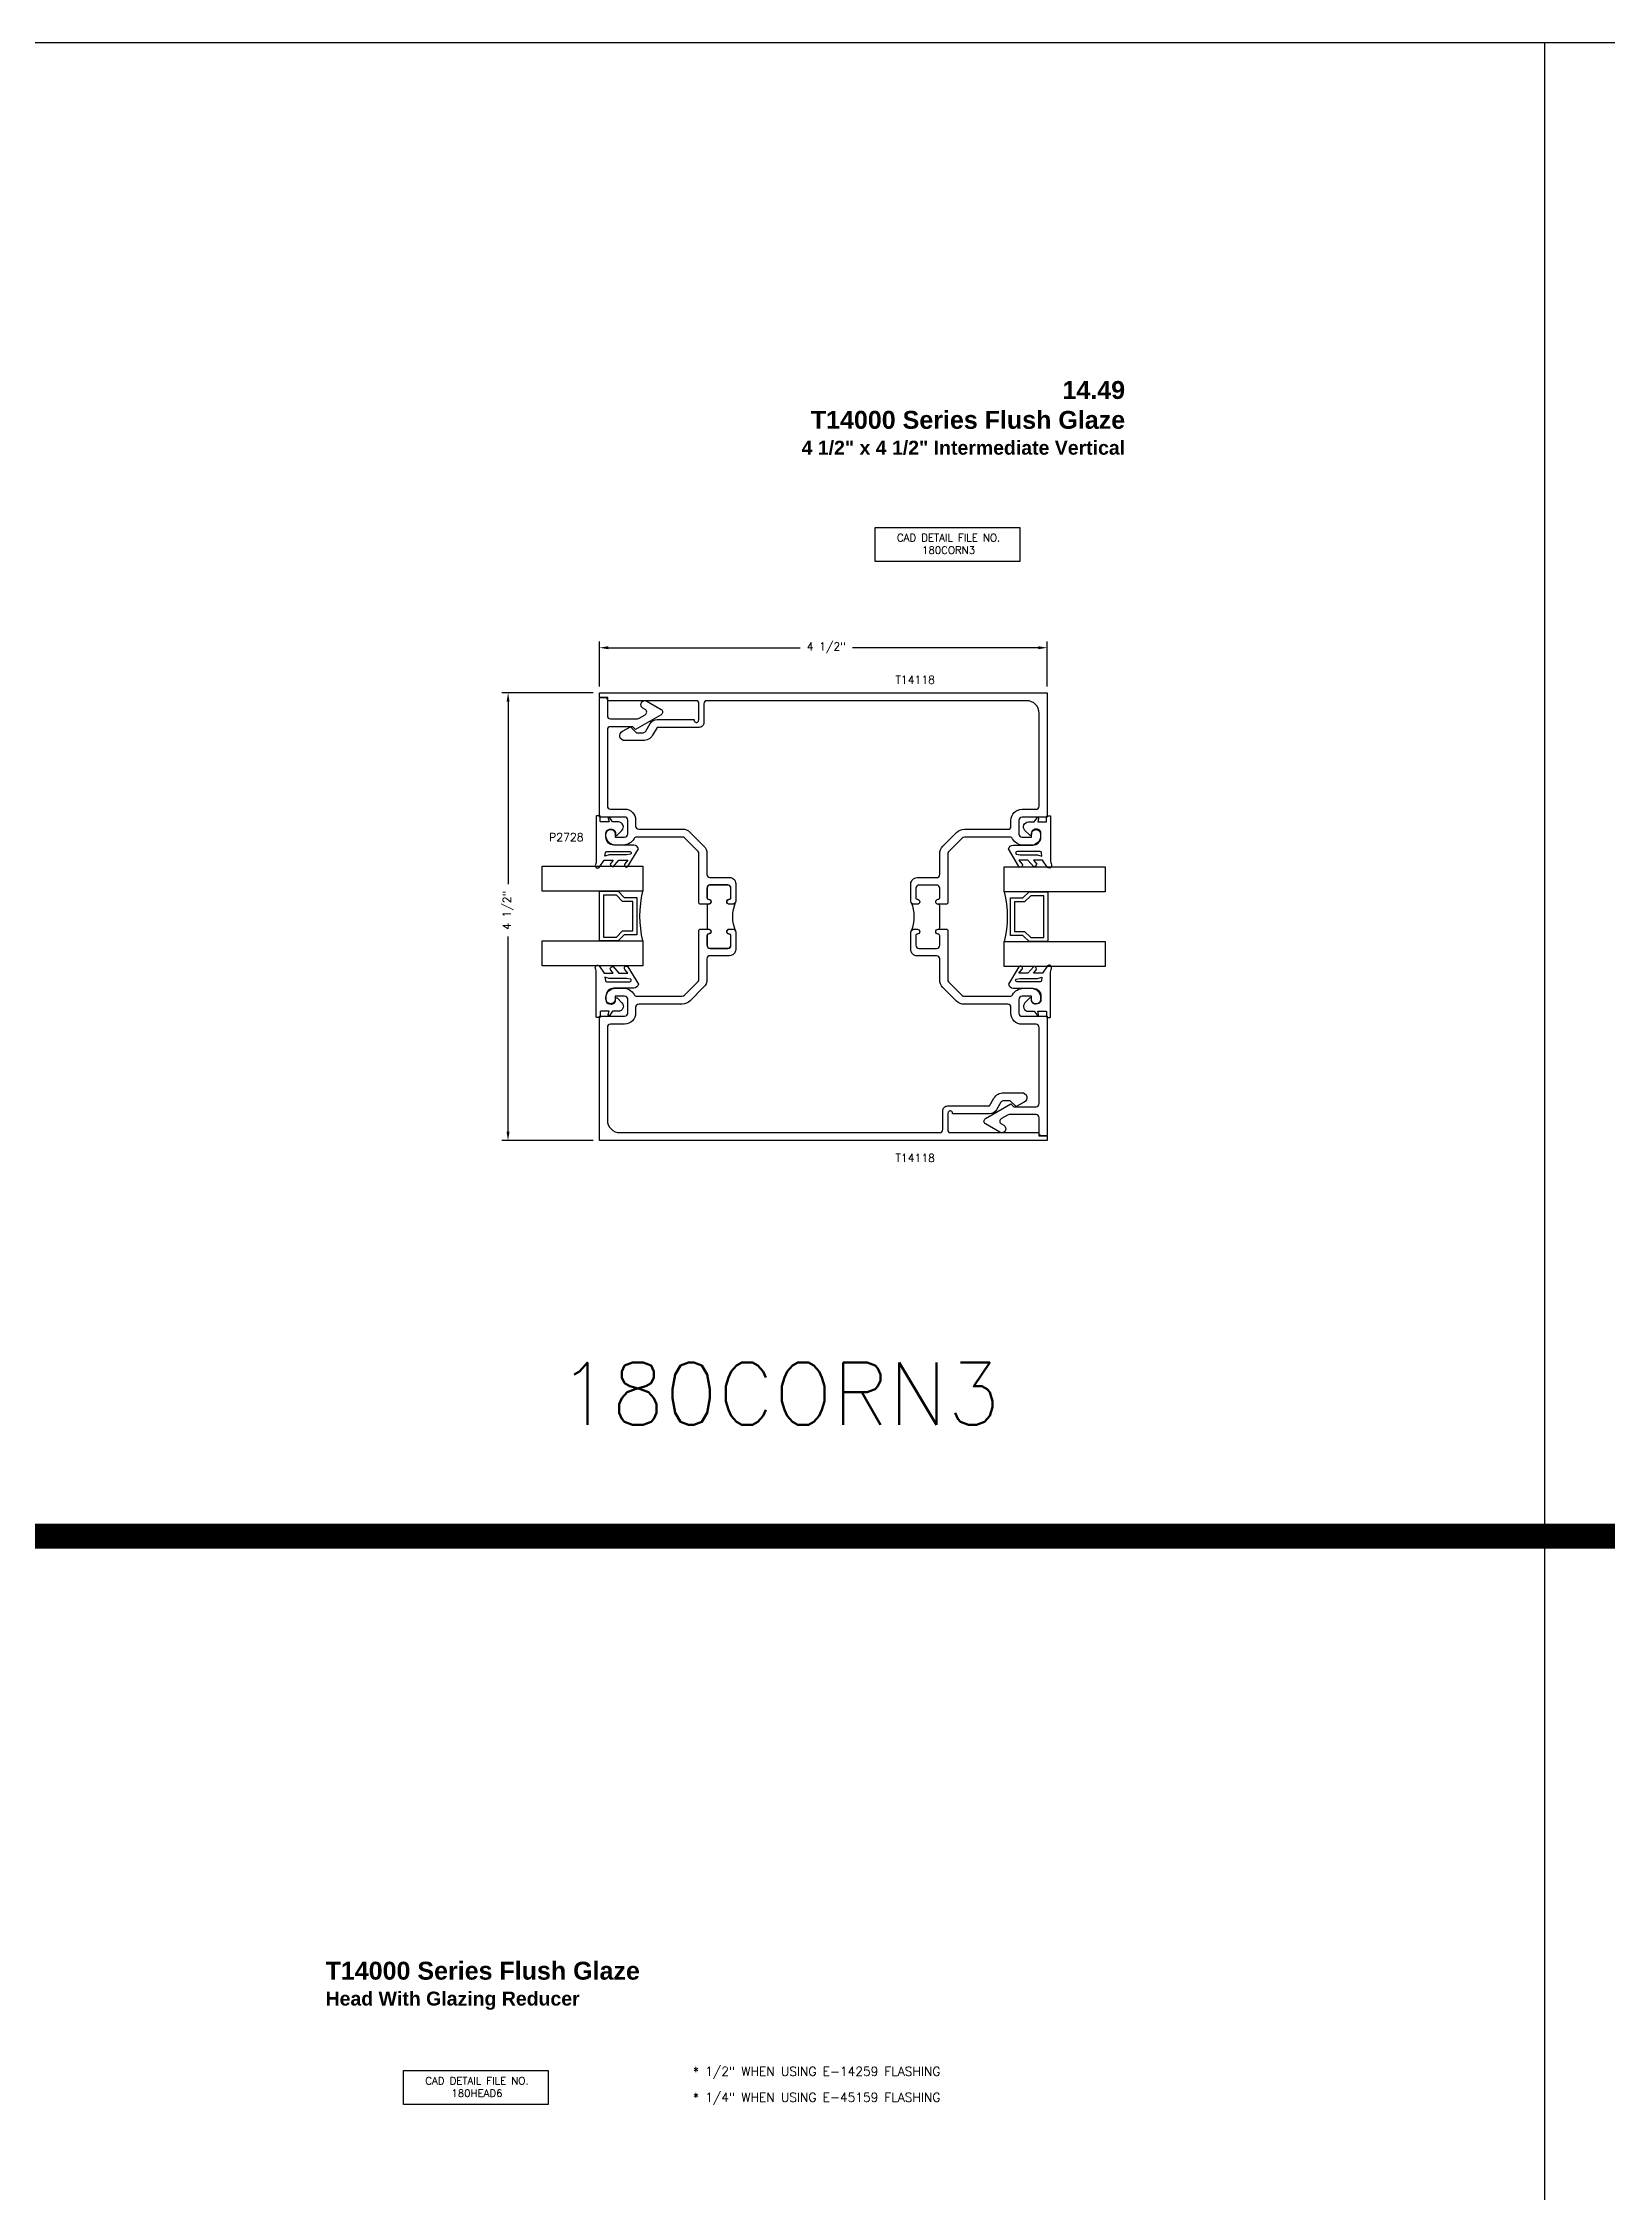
# Model space of a CAD drawing. Extents: x 0 to 139, y -15 to 75.
# Drawn here: x 15.97 to 31.69, y 53.28 to 74.88 of the extents above; entities that cross this region are included whole.
import ezdxf

# ---------------------------------------------------------------- set-up
doc = ezdxf.new("R2010")
doc.units = 0
doc.header["$MEASUREMENT"] = 0
doc.header["$PDMODE"] = 3
doc.layers.get('DEFPOINTS').update_dxf_attribs({"linetype": 'CONTINUOUS'})
for name, color, linetype in [('R-ANNO-DIMS', 3, 'CONTINUOUS'), ('R-ANNO-TEXT', 6, 'CONTINUOUS'), ('R-Det2', 2, 'CONTINUOUS'), ('R-OTLN', 1, 'CONTINUOUS'), ('R-PAT1', 5, 'CONTINUOUS'), ('TITLE', 7, 'CONTINUOUS')]:
    doc.layers.add(name, color=color, linetype=linetype)
doc.styles.get("Standard").update_dxf_attribs({"font": 'simplex'})
doc.dimstyles.new('1X', dxfattribs={"dimtxt": 0.08, "dimasz": 0.09, "dimexe": 0.0625, "dimexo": 0.0625, "dimgap": 0.062, "dimtad": 0, "dimdec": 5, "dimzin": 4, "dimdsep": 46, "dimlunit": 5, "dimtxsty": 'Standard', "dimcen": 0, "dimclrd": 256, "dimclre": 256, "dimclrt": 256, "dimadec": 0, "dimazin": 1, "dimtfac": 1, "dimtdec": 5, "dimtofl": 0, "dimtmove": 0, "dimatfit": 3, "dimfxl": 0, "dimfrac": 2, "dimtolj": 1, "dimtzin": 4, "dimarcsym": 0})

# ---------------------------------------------------------------- blocks, each defined once
blk = doc.blocks.new('*D76')
at = {"layer": 'DEFPOINTS', "color": 0}
for p in [(26.064, 68.804), (21.564, 68.351), (26.064, 68.351)]:
    blk.add_point(p, dxfattribs=at)
at = {"layer": 'R-ANNO-DIMS', "lineweight": -2}
for p, q in [((21.564, 68.414), (21.564, 68.867)), ((21.654, 68.804), (23.582, 68.804)), ((25.974, 68.804), (24.106, 68.804)), ((26.064, 68.414), (26.064, 68.867))]:
    blk.add_line(p, q, dxfattribs=at)
at = {"layer": 'R-ANNO-DIMS'}
for points in [[(21.654, 68.819), (21.654, 68.789), (21.564, 68.804)], [(25.974, 68.819), (25.974, 68.789), (26.064, 68.804)]]:
    blk.add_solid(points, dxfattribs=at)
at = {"layer": 'R-ANNO-DIMS', "insert": (23.844, 68.804), "char_height": 0.08, "attachment_point": 5}
blk.add_mtext('\\A1;4 1/2"', dxfattribs=at)
blk = doc.blocks.new('*D77')
at = {"layer": 'DEFPOINTS', "color": 0}
for p in [(20.646, 68.351), (21.564, 68.351), (21.564, 63.853)]:
    blk.add_point(p, dxfattribs=at)
at = {"layer": 'R-ANNO-DIMS', "lineweight": -2}
for p, q in [((21.502, 68.351), (20.583, 68.351)), ((20.646, 68.261), (20.646, 66.428)), ((20.646, 63.943), (20.646, 65.904)), ((21.502, 63.853), (20.583, 63.853))]:
    blk.add_line(p, q, dxfattribs=at)
at = {"layer": 'R-ANNO-DIMS'}
for points in [[(20.631, 68.261), (20.661, 68.261), (20.646, 68.351)], [(20.631, 63.943), (20.661, 63.943), (20.646, 63.853)]]:
    blk.add_solid(points, dxfattribs=at)
at = {"layer": 'R-ANNO-DIMS', "insert": (20.646, 66.166), "char_height": 0.08, "attachment_point": 5, "rotation": 90}
blk.add_mtext('\\A1;4 1/2"', dxfattribs=at)
blk = doc.blocks.new('P2728 gasket')
at = {"layer": 'R-Det2'}
blk.add_lwpolyline([(86.461, 33.362), (86.567, 33.537, 0.301952), (86.52, 33.577), (86.32, 33.577, -0.414214), (86.24, 33.657), (86.24, 33.695, -0.388879), (86.276, 33.735), (86.292, 33.736, -0.440011), (86.336, 33.696), (86.336, 33.682, 0.668179), (86.353, 33.675), (86.401, 33.724, 0.668179), (86.366, 33.809), (86.307, 33.809), (86.279, 33.849, 0.836323), (86.264, 33.842), (86.273, 33.809), (86.189, 33.809, -0.414214), (86.183, 33.815), (86.183, 33.865, 0.414214), (86.177, 33.871), (86.149, 33.871, 0.414214), (86.143, 33.865), (86.143, 33.427, -0.083245), (86.135, 33.378), (86.135, 33.378)], format="xyb", dxfattribs=at)
at = {"layer": 'R-Det2', "lineweight": 25}
blk.add_lwpolyline([(86.235, 33.499, -0.372312), (86.249, 33.512), (86.48, 33.512, -0.668179), (86.49, 33.486), (86.448, 33.478), (86.274, 33.478), (86.23, 33.465)], format="xyb", close=True, dxfattribs=at)
at = {"layer": 'R-Det2'}
for points in [[(86.174, 33.352), (86.223, 33.426), (86.314, 33.426), (86.283, 33.384)], [(86.313, 33.359), (86.371, 33.426), (86.462, 33.426), (86.431, 33.388)]]:
    blk.add_lwpolyline(points, dxfattribs=at)
at = {"layer": 'R-Det2', "ltscale": 0.1}
for centre, radius, start, end in [((86.157, 33.369), 0.0237, 157.7655, 314.5007), ((86.313, 33.388), 0.0297, 188.4603, 270), ((86.446, 33.375), 0.0199, 139.7022, 319.7022)]:
    blk.add_arc(centre, radius, start, end, dxfattribs=at)

msp = doc.modelspace()

# ---------------------------------------------------------------- linework, layer by layer
at = {"layer": 'R-ANNO-TEXT'}
for points in [[(24.3364446, 70.0123784), (25.7879245, 70.0123784), (25.7879245, 69.6703155), (24.3364446, 69.6703155)], [(19.5966064, 54.5110311), (21.0480863, 54.5110311), (21.0480863, 54.1689682), (19.5966064, 54.1689682)]]:
    msp.add_lwpolyline(points, close=True, dxfattribs=at)
at = {"layer": 'R-Det2'}
for points in [[(22.0017834, 65.8578828), (22.0017833, 65.6078828), (20.9876996, 65.6078828), (20.9876996, 65.8578828), (21.5637833, 65.8578828), (21.5637833, 66.3578828), (20.9876996, 66.3578828), (20.9876996, 66.6078828), (22.0017833, 66.6078828), (22.0017833, 66.3578828), (21.5637833, 66.3578828), (21.7517833, 66.3578828), (21.8137833, 66.2958828), (21.9387833, 66.2958828), (21.9387833, 65.9198828), (21.8137833, 65.9198828), (21.7517833, 65.8578828), (21.5637833, 65.8578828), (22.0017833, 65.8578828, -0.1233101835), (22.0017833, 66.3578828, 0.8755579354)], [(25.6322139, 66.3517535), (25.632214, 66.6017535), (26.6462977, 66.6017535), (26.6462977, 66.3517535), (26.070214, 66.3517535), (26.070214, 65.8517535), (26.6462977, 65.8517535), (26.6462977, 65.6017535), (25.632214, 65.6017535), (25.632214, 65.8517535), (26.070214, 65.8517535), (25.882214, 65.8517535), (25.820214, 65.9137535), (25.695214, 65.9137535), (25.695214, 66.2897535), (25.820214, 66.2897535), (25.882214, 66.3517535), (26.070214, 66.3517535), (25.632214, 66.3517535, -0.1233101835), (25.632214, 65.8517535, 0.8755579354)]]:
    msp.add_lwpolyline(points, format="xyb", dxfattribs=at)
for points in [[(21.6037833, 65.8978828), (21.7352148, 65.8978828), (21.7972148, 65.9598828), (21.8987833, 65.9598828), (21.8987833, 66.2558828), (21.7972148, 66.2558828), (21.7352148, 66.3178828), (21.6037833, 66.3178828), (21.6037833, 65.8978828)], [(26.030214, 66.3117535), (25.8987826, 66.3117535), (25.8367826, 66.2497535), (25.735214, 66.2497535), (25.735214, 65.9537535), (25.8367826, 65.9537535), (25.8987826, 65.8917535), (26.030214, 65.8917535), (26.030214, 66.3117535)]]:
    msp.add_lwpolyline(points, dxfattribs=at)
at = {"layer": 'R-OTLN'}
for points in [[(24.9691585, 66.2263564), (24.9691585, 66.2263564, -0.4142135624), (24.9441585, 66.2513564, -0.4142135624), (24.9691585, 66.2763564, 0.4142135624), (24.9841585, 66.2913564), (24.9841585, 66.3883564, 0.4142135624), (24.9531585, 66.4193564), (24.7751585, 66.4193564, 0.4142135624), (24.7441585, 66.3883564), (24.7441585, 66.2913564, 0.4142135624), (24.7591585, 66.2763564, -0.4142135624), (24.7841585, 66.2513564, -0.4142135624), (24.7591585, 66.2263564), (24.7251585, 66.2263564, -0.4142135624), (24.6941585, 66.2573564), (24.6941585, 66.4323564, -0.4142135624), (24.7561585, 66.4943564), (24.9529085, 66.4943564, 0.4142135624), (24.9841585, 66.5256064), (24.9841585, 66.7325158, -0.1989123674), (25.0166696, 66.8110046), (25.1535103, 66.9478452, -0.1989123674), (25.2319991, 66.9803564), (25.6691585, 66.9803564, 0.4142135624), (25.7001585, 67.0113564), (25.7001585, 67.0703564, -0.4142135624), (25.8111585, 67.1813564), (25.9531585, 67.1813564, 0.4142135624), (25.9841585, 67.2123564), (25.9841585, 68.1463564, 0.4142135624), (25.8591585, 68.2713564), (22.6451585, 68.2713564, 0.4142135624), (22.6141585, 68.2403564), (22.6141585, 68.0533564, -0.4142135624), (22.5641585, 68.0033564), (22.1431903, 68.0028564), (22.098819, 67.926003, -0.2679491924), (22.0026901, 67.870503), (21.8184129, 67.870503, -0.7769954107), (21.7944692, 67.9643972), (21.8771585, 68.009503), (21.9361585, 67.950503), (22.0026901, 67.950503, 0.2679491924), (22.0295369, 67.966003), (22.0739083, 68.0428564, -0.2679491924), (22.1440563, 68.0833564), (22.5146636, 68.0833564, 1.1061101345), (22.5641585, 68.0783564), (22.5641585, 68.2403564, 0.4142135624), (22.5331585, 68.2713564), (21.6491585, 68.2713564), (21.6491585, 68.3043564), (21.5641585, 68.3043564), (21.5641585, 68.3513564), (26.0641585, 68.3513564), (26.0641585, 67.1013564), (25.8111585, 67.1013564, 0.4142135624), (25.7801585, 67.0703564), (25.7801585, 66.9313564, 0.4142135624), (25.8111585, 66.9003564), (25.9051585, 66.9003564), (25.9051585, 66.9303564, -0.4142135624), (25.9511585, 66.9763564), (25.9521585, 66.9763564, -0.4142135624), (25.9981585, 66.9303564), (25.9981585, 66.9133564, -0.4142135624), (25.9051585, 66.8203564), (25.8251585, 66.8203564, -0.2719031292), (25.7159958, 66.884459, 0.2719031292), (25.6889234, 66.9003564), (25.2319991, 66.9003564, 0.1989123674), (25.2100788, 66.8912767), (25.0732382, 66.7544361, 0.1989123674), (25.0641585, 66.7325158), (25.0641585, 66.2363564), (25.0541585, 66.2263564)], [(22.6591585, 66.2277831), (22.5741585, 66.2277831), (22.5641585, 66.2377831), (22.5641585, 66.7339425, 0.1989123674), (22.5550788, 66.7558628), (22.4182382, 66.8927034, 0.1989123674), (22.3963179, 66.9017831), (21.9393936, 66.9017831, 0.2719031292), (21.9123212, 66.8858857, -0.2719031292), (21.8031585, 66.8217831), (21.7231585, 66.8217831, -0.4142135624), (21.6301585, 66.9147831), (21.6301585, 66.9317831, -0.4142135624), (21.6761585, 66.9777831), (21.6771585, 66.9777831, -0.4142135624), (21.7231585, 66.9317831), (21.7231585, 66.9017831), (21.8171585, 66.9017831, 0.4142135624), (21.8481585, 66.9327831), (21.8481585, 67.0717831, 0.4142135624), (21.8171585, 67.1027831), (21.5641585, 67.1027831), (21.5641585, 68.2894135, -0.4400105309), (21.5804658, 68.3043564), (21.6304658, 68.299982, -0.3888787319), (21.6441585, 68.285039), (21.6441585, 68.1219297, 0.4142135624), (21.6751585, 68.0909297), (21.9469135, 68.0909297, 0.1316524976), (21.9624135, 68.0950829), (22.0240312, 68.1306579, 0.5773502692), (22.0240312, 68.1843514), (22.0007791, 68.1977761, -0.4142135624), (21.986138, 68.2524171, -0.4142135624), (22.0407791, 68.2670581), (22.1840312, 68.1843514, -0.5773502692), (22.1840312, 68.1306579), (21.9281585, 67.9829297), (21.9001585, 68.0109297), (21.6751585, 68.0109297, 0.4142135624), (21.6441585, 67.9799297), (21.6441585, 67.2137831, 0.4142135624), (21.6751585, 67.1827831), (21.8171585, 67.1827831, -0.4142135624), (21.9281585, 67.0717831), (21.9281585, 67.0127831, 0.4142135624), (21.9591585, 66.9817831), (22.3963179, 66.9817831, -0.1989123674), (22.4748067, 66.949272), (22.6116473, 66.8124313, -0.1989123674), (22.6441585, 66.7339425), (22.6441585, 66.5270331, 0.4142135624), (22.6754085, 66.4957831), (22.8721585, 66.4957831, -0.4142135624), (22.9341585, 66.4337831), (22.9341585, 66.2587831, -0.4142135624), (22.9031585, 66.2277831), (22.8691585, 66.2277831, -0.4142135624), (22.8441585, 66.2527831, -0.4142135624), (22.8691585, 66.2777831, 0.4142135624), (22.8841585, 66.2927831), (22.8841585, 66.3897831, 0.4142135624), (22.8531585, 66.4207831), (22.6751585, 66.4207831, 0.4142135624), (22.6441585, 66.3897831), (22.6441585, 66.2927831, 0.4142135624), (22.6591585, 66.2777831, -0.4142135624), (22.6841585, 66.2527831, -0.4142135624)], [(22.6591585, 65.9777831), (22.6591585, 65.9777831, -0.4142135624), (22.6841585, 65.9527831, -0.4142135624), (22.6591585, 65.9277831, 0.4142135624), (22.6441585, 65.9127831), (22.6441585, 65.8157831, 0.4142135624), (22.6751585, 65.7847831), (22.8531585, 65.7847831, 0.4142135624), (22.8841585, 65.8157831), (22.8841585, 65.9127831, 0.4142135624), (22.8691585, 65.9277831, -0.4142135624), (22.8441585, 65.9527831, -0.4142135624), (22.8691585, 65.9777831), (22.9031585, 65.9777831, -0.4142135624), (22.9341585, 65.9467831), (22.9341585, 65.7717831, -0.4142135624), (22.8721585, 65.7097831), (22.6754085, 65.7097831, 0.4142135624), (22.6441585, 65.6785331), (22.6441585, 65.4716237, -0.1989123674), (22.6116473, 65.3931349), (22.4748067, 65.2562942, -0.1989123674), (22.3963179, 65.2237831), (21.9591585, 65.2237831, 0.4142135624), (21.9281585, 65.1927831), (21.9281585, 65.1337831, -0.4142135624), (21.8171585, 65.0227831), (21.6751585, 65.0227831, 0.4142135624), (21.6441585, 64.9917831), (21.6441585, 64.0577831, 0.4142135624), (21.7691585, 63.9327831), (24.9831585, 63.9327831, 0.4142135624), (25.0141585, 63.9637831), (25.0141585, 64.1507831, -0.4142135624), (25.0641585, 64.2007831), (25.4851267, 64.2012831), (25.529498, 64.2781365, -0.2679491924), (25.6256268, 64.3336365), (25.8099041, 64.3336365, -0.7769954107), (25.8338477, 64.2397423), (25.7511585, 64.1946365), (25.6921585, 64.2536365), (25.6256268, 64.2536365, 0.2679491924), (25.59878, 64.2381365), (25.5544087, 64.1612831, -0.2679491924), (25.4842606, 64.1207831), (25.1136534, 64.1207831, 1.1061101345), (25.0641585, 64.1257831), (25.0641585, 63.9637831, 0.4142135624), (25.0951585, 63.9327831), (25.9791585, 63.9327831), (25.9791585, 63.8997831), (26.0641585, 63.8997831), (26.0641585, 63.8527831), (21.5641585, 63.8527831), (21.5641585, 65.1027831), (21.8171585, 65.1027831, 0.4142135624), (21.8481585, 65.1337831), (21.8481585, 65.2727831, 0.4142135624), (21.8171585, 65.3037831), (21.7231585, 65.3037831), (21.7231585, 65.2737831, -0.4142135624), (21.6771585, 65.2277831), (21.6761585, 65.2277831, -0.4142135624), (21.6301585, 65.2737831), (21.6301585, 65.2907831, -0.4142135624), (21.7231585, 65.3837831), (21.8031585, 65.3837831, -0.2719031292), (21.9123212, 65.3196805, 0.2719031292), (21.9393936, 65.3037831), (22.3963179, 65.3037831, 0.1989123674), (22.4182382, 65.3128628), (22.5550788, 65.4497034, 0.1989123674), (22.5641585, 65.4716237), (22.5641585, 65.9677831), (22.5741585, 65.9777831)], [(24.9691585, 65.9763564), (25.0541585, 65.9763564), (25.0641585, 65.9663564), (25.0641585, 65.470197, 0.1989123674), (25.0732382, 65.4482767), (25.2100788, 65.3114361, 0.1989123674), (25.2319991, 65.3023564), (25.6889234, 65.3023564, 0.2719031292), (25.7159958, 65.3182538, -0.2719031292), (25.8251585, 65.3823564), (25.9051585, 65.3823564, -0.4142135624), (25.9981585, 65.2893564), (25.9981585, 65.2723564, -0.4142135624), (25.9521585, 65.2263564), (25.9511585, 65.2263564, -0.4142135624), (25.9051585, 65.2723564), (25.9051585, 65.3023564), (25.8111585, 65.3023564, 0.4142135624), (25.7801585, 65.2713564), (25.7801585, 65.1323564, 0.4142135624), (25.8111585, 65.1013564), (26.0641585, 65.1013564), (26.0641585, 63.914726, -0.4400105309), (26.0478511, 63.8997831), (25.9978511, 63.9041575, -0.3888787319), (25.9841585, 63.9191005), (25.9841585, 64.0822098, 0.4142135624), (25.9531585, 64.1132098), (25.6814034, 64.1132098, 0.1316524976), (25.6659034, 64.1090566), (25.6042858, 64.0734816, 0.5773502692), (25.6042858, 64.0197881), (25.6275379, 64.0063634, -0.4142135624), (25.6421789, 63.9517224, -0.4142135624), (25.5875379, 63.9370814), (25.4442858, 64.0197881, -0.5773502692), (25.4442858, 64.0734816), (25.7001585, 64.2212098), (25.7281585, 64.1932098), (25.9531585, 64.1932098, 0.4142135624), (25.9841585, 64.2242098), (25.9841585, 64.9903564, 0.4142135624), (25.9531585, 65.0213564), (25.8111585, 65.0213564, -0.4142135624), (25.7001585, 65.1323564), (25.7001585, 65.1913564, 0.4142135624), (25.6691585, 65.2223564), (25.2319991, 65.2223564, -0.1989123674), (25.1535103, 65.2548675), (25.0166696, 65.3917082, -0.1989123674), (24.9841585, 65.470197), (24.9841585, 65.6771064, 0.4142135624), (24.9529085, 65.7083564), (24.7561585, 65.7083564, -0.4142135624), (24.6941585, 65.7703564), (24.6941585, 65.9453564, -0.4142135624), (24.7251585, 65.9763564), (24.7591585, 65.9763564, -0.4142135624), (24.7841585, 65.9513564, -0.4142135624), (24.7591585, 65.9263564, 0.4142135624), (24.7441585, 65.9113564), (24.7441585, 65.8143564, 0.4142135624), (24.7751585, 65.7833564), (24.9531585, 65.7833564, 0.4142135624), (24.9841585, 65.8143564), (24.9841585, 65.9113564, 0.4142135624), (24.9691585, 65.9263564, -0.4142135624), (24.9441585, 65.9513564, -0.4142135624)]]:
    msp.add_lwpolyline(points, format="xyb", close=True, dxfattribs=at)
at = {"layer": 'R-PAT1'}
for points in [[(22.6455852, 66.3883564), (22.6455852, 66.2913564, 0.4142135624), (22.6605852, 66.2763564, -0.4142135624), (22.6855852, 66.2513564, -0.4142135624), (22.6605852, 66.2263564, 0.4142135624), (22.6455852, 66.2113564), (22.6455852, 65.9913564, 0.4142135624), (22.6605852, 65.9763564, -0.4142135624), (22.6855852, 65.9513564, -0.4142135624), (22.6605852, 65.9263564, 0.4142135624), (22.6455852, 65.9113564), (22.6455852, 65.8143564, 0.4142135624), (22.6765852, 65.7833564), (22.8545852, 65.7833564, 0.4142135624), (22.8855852, 65.8143564), (22.8855852, 65.9113564, 0.4142135624), (22.8705852, 65.9263564, -0.4142135624), (22.8455852, 65.9513564, -0.4142135624), (22.8705852, 65.9763564), (22.9045852, 65.9763564, -0.3026074371), (22.9331932, 65.9572971, -0.2003205128), (22.9331932, 66.2454157, -0.3026074371), (22.9045852, 66.2263564), (22.8705852, 66.2263564, -0.4142135624), (22.8455852, 66.2513564, -0.4142135624), (22.8705852, 66.2763564, 0.4142135624), (22.8855852, 66.2913564), (22.8855852, 66.3883564, 0.4142135624), (22.8545852, 66.4193564), (22.6765852, 66.4193564, 0.4142135624)], [(24.9841585, 65.8143564), (24.9841585, 65.9113564, 0.4142135624), (24.9691585, 65.9263564, -0.4142135624), (24.9441585, 65.9513564, -0.4142135624), (24.9691585, 65.9763564, 0.4142135624), (24.9841585, 65.9913564), (24.9841585, 66.2113564, 0.4142135624), (24.9691585, 66.2263564, -0.4142135624), (24.9441585, 66.2513564, -0.4142135624), (24.9691585, 66.2763564, 0.4142135624), (24.9841585, 66.2913564), (24.9841585, 66.3883564, 0.4142135624), (24.9531585, 66.4193564), (24.7751585, 66.4193564, 0.4142135624), (24.7441585, 66.3883564), (24.7441585, 66.2913564, 0.4142135624), (24.7591585, 66.2763564, -0.4142135624), (24.7841585, 66.2513564, -0.4142135624), (24.7591585, 66.2263564), (24.7251585, 66.2263564, -0.3026074371), (24.6965505, 66.2454157, -0.2003205128), (24.6965505, 65.9572971, -0.3026074371), (24.7251585, 65.9763564), (24.7591585, 65.9763564, -0.4142135624), (24.7841585, 65.9513564, -0.4142135624), (24.7591585, 65.9263564, 0.4142135624), (24.7441585, 65.9113564), (24.7441585, 65.8143564, 0.4142135624), (24.7751585, 65.7833564), (24.9531585, 65.7833564, 0.4142135624)]]:
    msp.add_lwpolyline(points, format="xyb", close=True, dxfattribs=at)
at = {"layer": 'TITLE'}
for p, q in [((133.9080005, 74.8789502), (5.25, 74.8789502)), ((31.062889, 74.8789502), (31.062889, -0.1210498))]:
    msp.add_line(p, q, dxfattribs=at)
at = {"layer": 'TITLE', "const_width": 0.25}
msp.add_lwpolyline([(0.25, 59.8789502), (138.9080005, 59.8789502)], dxfattribs=at)

# ---------------------------------------------------------------- block references
at = {"layer": 'R-Det2'}
msp.add_blockref('P2728 gasket', (-64.6108019, 33.2451176), dxfattribs=at)
at = {"layer": 'R-Det2', "xscale": -1}
msp.add_blockref('P2728 gasket', (112.24149, 33.2451176), dxfattribs=at)
at = {"layer": 'R-Det2', "xscale": -1, "rotation": 180}
msp.add_blockref('P2728 gasket', (-64.6108019, 98.9604486), dxfattribs=at)
at = {"layer": 'R-Det2', "rotation": 180}
msp.add_blockref('P2728 gasket', (112.24149, 98.9604486), dxfattribs=at)

# ---------------------------------------------------------------- texts
at = {"layer": 'R-ANNO-TEXT', "color": 6}
for s, p in [('* 1/2" WHEN USING E-14259 FLASHING', (22.5038457, 54.4572476)), ('* 1/4" WHEN USING E-45159 FLASHING', (22.5038457, 54.196685))]:
    msp.add_text(s, height=0.09, dxfattribs=at).set_placement(p)
at = {"layer": 'R-ANNO-TEXT', "char_height": 0.075, "width": 1.875, "attachment_point": 2}
for s, insert in [('CAD DETAIL FILE NO.\\P180CORN3', (25.0731269, 69.9467956)), ('CAD DETAIL FILE NO.\\P180HEAD6', (20.3332887, 54.4454483))]:
    msp.add_mtext(s, dxfattribs=dict(at, insert=insert))
at = {"layer": 'R-ANNO-TEXT', "char_height": 0.08, "attachment_point": 4}
for s, insert in [('T14118', (24.5390399, 68.4824375)), ('P2728', (21.0583196, 66.9006783)), ('T14118', (24.5390399, 63.6780703))]:
    msp.add_mtext(s, dxfattribs=dict(at, insert=insert))
at = {"layer": 'TITLE'}
msp.add_text('180CORN3', height=0.625, dxfattribs=at).set_placement((21.1481838, 60.9975116))
at = {"layer": 'TITLE', "char_height": 0.18, "width": 7.44}
for s, insert, attachment_point in [('{\\fArial|b1|i0|c0|p34;14.49\\PT14000 Series Flush Glaze\\P\\H0.7778x;4 1/2" x 4 1/2" Intermediate Vertical}', (26.8471742, 71.483298, 6.2106922), 3), ('{\\fArial|b1|i0|c0|p34;\\PT14000 Series Flush Glaze\\P\\H0.7778x;Head With Glazing Reducer}', (18.812215, 55.9036321, 6.2106922), 1)]:
    msp.add_mtext(s, dxfattribs=dict(at, insert=insert, attachment_point=attachment_point))

# ---------------------------------------------------------------- dimensions: what is measured, and where the dimension line sits
at = {"layer": 'R-ANNO-DIMS'}
dim = msp.add_linear_dim(base=(26.0641585, 68.8043354), p1=(21.5641585, 68.3513564), p2=(26.0641585, 68.3513564), dimstyle='1X', override={"dimpost": '"'}, dxfattribs=at)
dim.commit()
dim.dimension.update_dxf_attribs({"geometry": '*D76', "text_midpoint": (23.8440081, 68.8043354), "dimtype": 160})
dim = msp.add_linear_dim(base=(20.6456103, 68.3513564), p1=(21.5641585, 63.8527831), p2=(21.5641585, 68.3513564), angle=90, dimstyle='1X', override={"dimpost": '"'}, dxfattribs=at)
dim.commit()
dim.dimension.update_dxf_attribs({"geometry": '*D77', "text_midpoint": (20.6456103, 66.1657337), "dimtype": 160})

doc.saveas('drawing.dxf')
